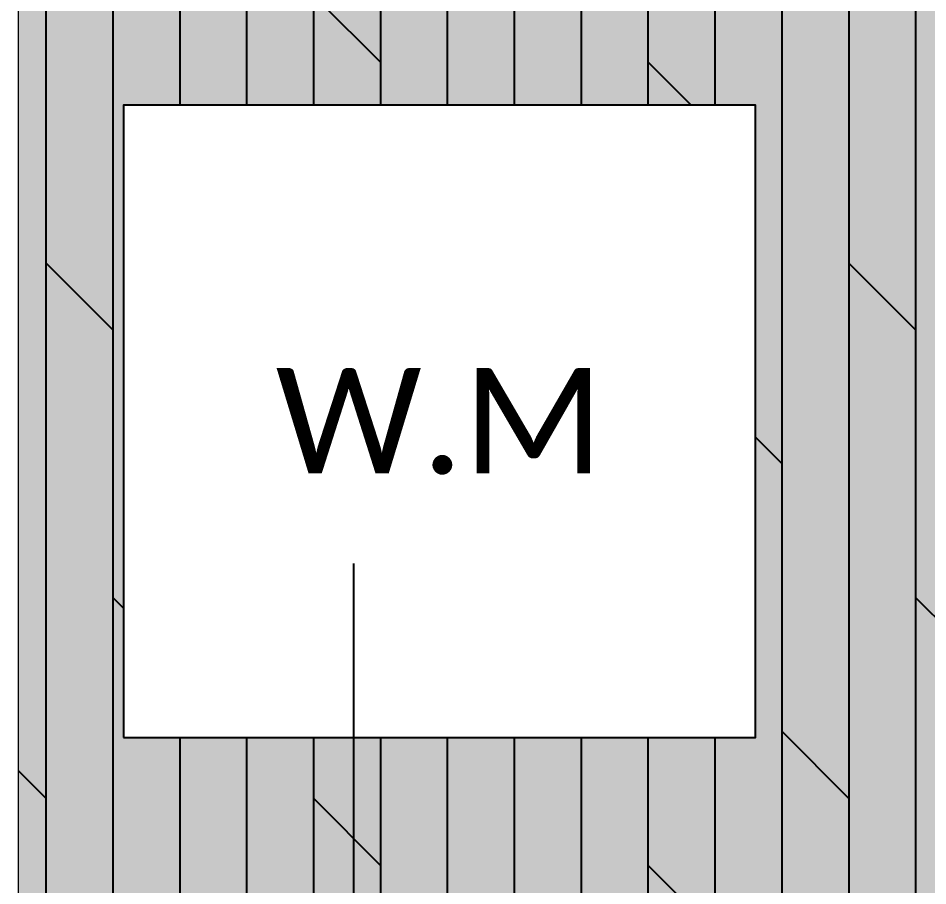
# Model space of a CAD drawing. Header units: millimetres. Extents: x -4167 to 87328, y -21481 to 19784.
# Drawn here: x 4385 to 5248, y -841 to -17 of the extents above; entities that cross this region are included whole.
import ezdxf
from ezdxf.enums import TextEntityAlignment as Align

# ---------------------------------------------------------------- set-up
doc = ezdxf.new("R2010")
doc.units = ezdxf.units.MM
doc.header["$LTSCALE"] = 150
doc.linetypes.add('ACAD_ISO10W100', pattern=[18, 12, -3, 0, -3])
doc.layers.add('ad-Furniture', color=8, linetype='Continuous')
doc.layers.add('ad-Section Line', color=2, linetype='Continuous')
doc.layers.add('ad-Verandah', color=7, linetype='Continuous', true_color=0xa57c52)
doc.styles.add('ARIAL', font='arial.ttf')
doc.styles.get("Standard").update_dxf_attribs({"font": 'calibril.ttf'})

# ---------------------------------------------------------------- blocks, each defined once
blk = doc.blocks.new('zw$FE9C')
at = {"layer": 'ad-Verandah', "transparency": 33554559}
h = blk.add_hatch(color=256, dxfattribs=at)
h.dxf.hatch_style = 1
h.paths.add_polyline_path([(11895, -1910), (11895, 4510), (10375, 4510), (10375, 0), (4385, 0), (4385, -1910)])
at = {"layer": 'ad-Verandah', "transparency": 33554687}
h = blk.add_hatch(dxfattribs=at)
h.set_pattern_fill('DOLMIT', color=256, scale=10, angle=270)
h.set_pattern_definition([(270, (-416593.45, 196727.19), (63.5, -1e-14), []), (315, (-416593.45, 196727.2), (126.999913, 126.999913), [89.80256, -179.60512])])
h.paths.add_polyline_path([(11895, -1910), (11895, 4510), (10375, 4510), (10375, 0), (4385, 0), (4385, -1910)])
at = {"layer": 'ad-Verandah', "lineweight": 9}
blk.add_lwpolyline([(11895, -1910), (11895, 4510), (10375, 4510), (10375, 0), (4385, 0), (4385, -1910)], close=True, dxfattribs=at)
blk = doc.blocks.new('zw$3FE3')
blk.add_wipeout([(-300, -300), (-300, 300), (300, 300), (300, -300)])
at = {"layer": 'ad-Furniture'}
blk.add_lwpolyline([(-300, -300), (300, -300), (300, 300), (-300, 300)], close=True, dxfattribs=at)
at = {"layer": 'ad-Furniture', "insert": (0, 0), "char_height": 100, "width": 393.1886, "attachment_point": 5, "bg_fill": 2}
blk.add_mtext('\\pxqc;W.M', dxfattribs=at)
blk = doc.blocks.new('zw$BB2B')
at = {"layer": 'ad-Furniture'}
blk.add_blockref('zw$3FE3', (4785, -400), dxfattribs=at)
blk = doc.blocks.new('1215_East Villa')
at = {"layer": 'ad-Verandah'}
blk.add_blockref('zw$FE9C', (0, 0), dxfattribs=at)
at = {"layer": 'ad-Furniture'}
blk.add_blockref('zw$BB2B', (0, 0), dxfattribs=at)
blk = doc.blocks.new('enuklfk')
at = {"layer": 'ad-Section Line', "linetype": 'ACAD_ISO10W100', "ltscale": 0.5}
blk.add_line((-3615.93, 0), (829.32, 0), dxfattribs=at)
at = {"layer": 'ad-Section Line', "linetype": 'Continuous', "style": 'ARIAL', "width": 0.8}
blk.add_attdef('SECTION-LETTER', text='', height=80, rotation=2700, dxfattribs=at).set_placement((916.85, 0), align=Align.MIDDLE)
blk = doc.blocks.new('zw$78A7')
at = {"layer": 'ad-Section Line', "xscale": 4.313292429215453, "yscale": 4.313292429215453, "zscale": 4.313292429215453, "rotation": 90}
blk.add_blockref('enuklfk', (4703.62, -1175.16), dxfattribs=at)

msp = doc.modelspace()

# ---------------------------------------------------------------- block references
msp.add_blockref('1215_East Villa', (0, 0))

# ---------------------------------------------------------------- next in the draw order: block references
msp.add_blockref('zw$78A7', (0, 12355))

doc.saveas('drawing.dxf')
